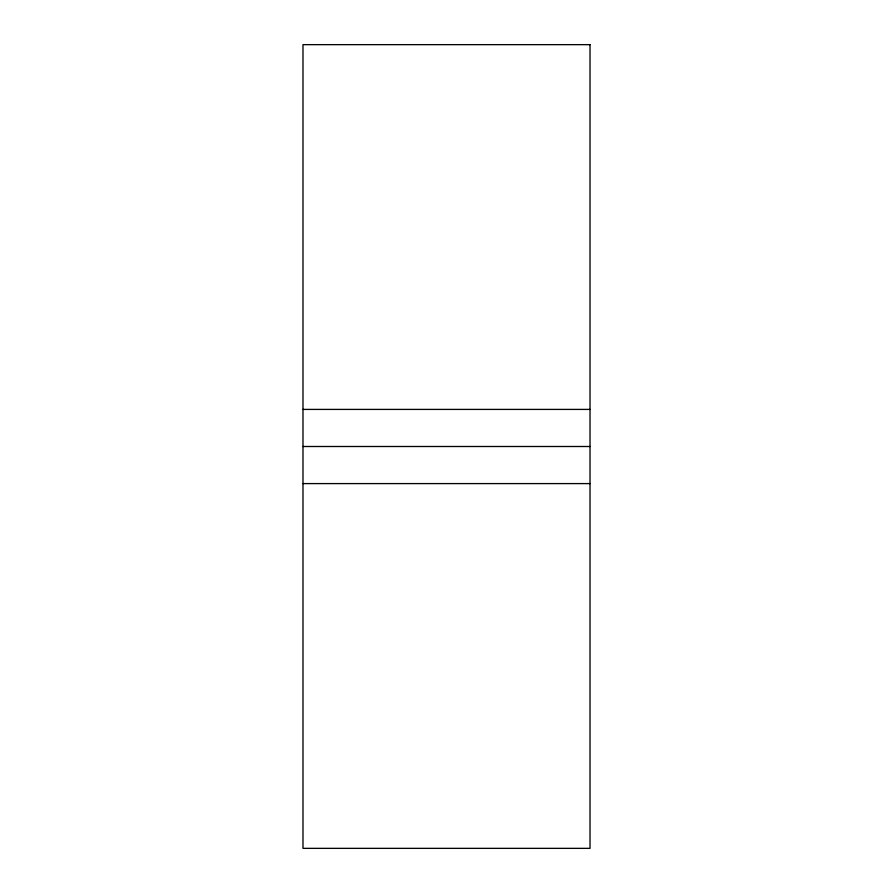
<?xml version="1.0" encoding="UTF-8"?>
<svg xmlns="http://www.w3.org/2000/svg" width="893" height="893" viewBox="0 0 893 893"><rect width="100%" height="100%" fill="white"/><g stroke="black" fill="none" stroke-linecap="round" stroke-linejoin="round"><path stroke-width="1.34" d="M302.984 409.407L590.016 409.407M302.984 446.5L590.016 446.5M302.984 483.593L590.016 483.593M590.016 44.65L302.984 44.65L302.984 848.35L590.016 848.35L590.016 44.65"/></g></svg>
